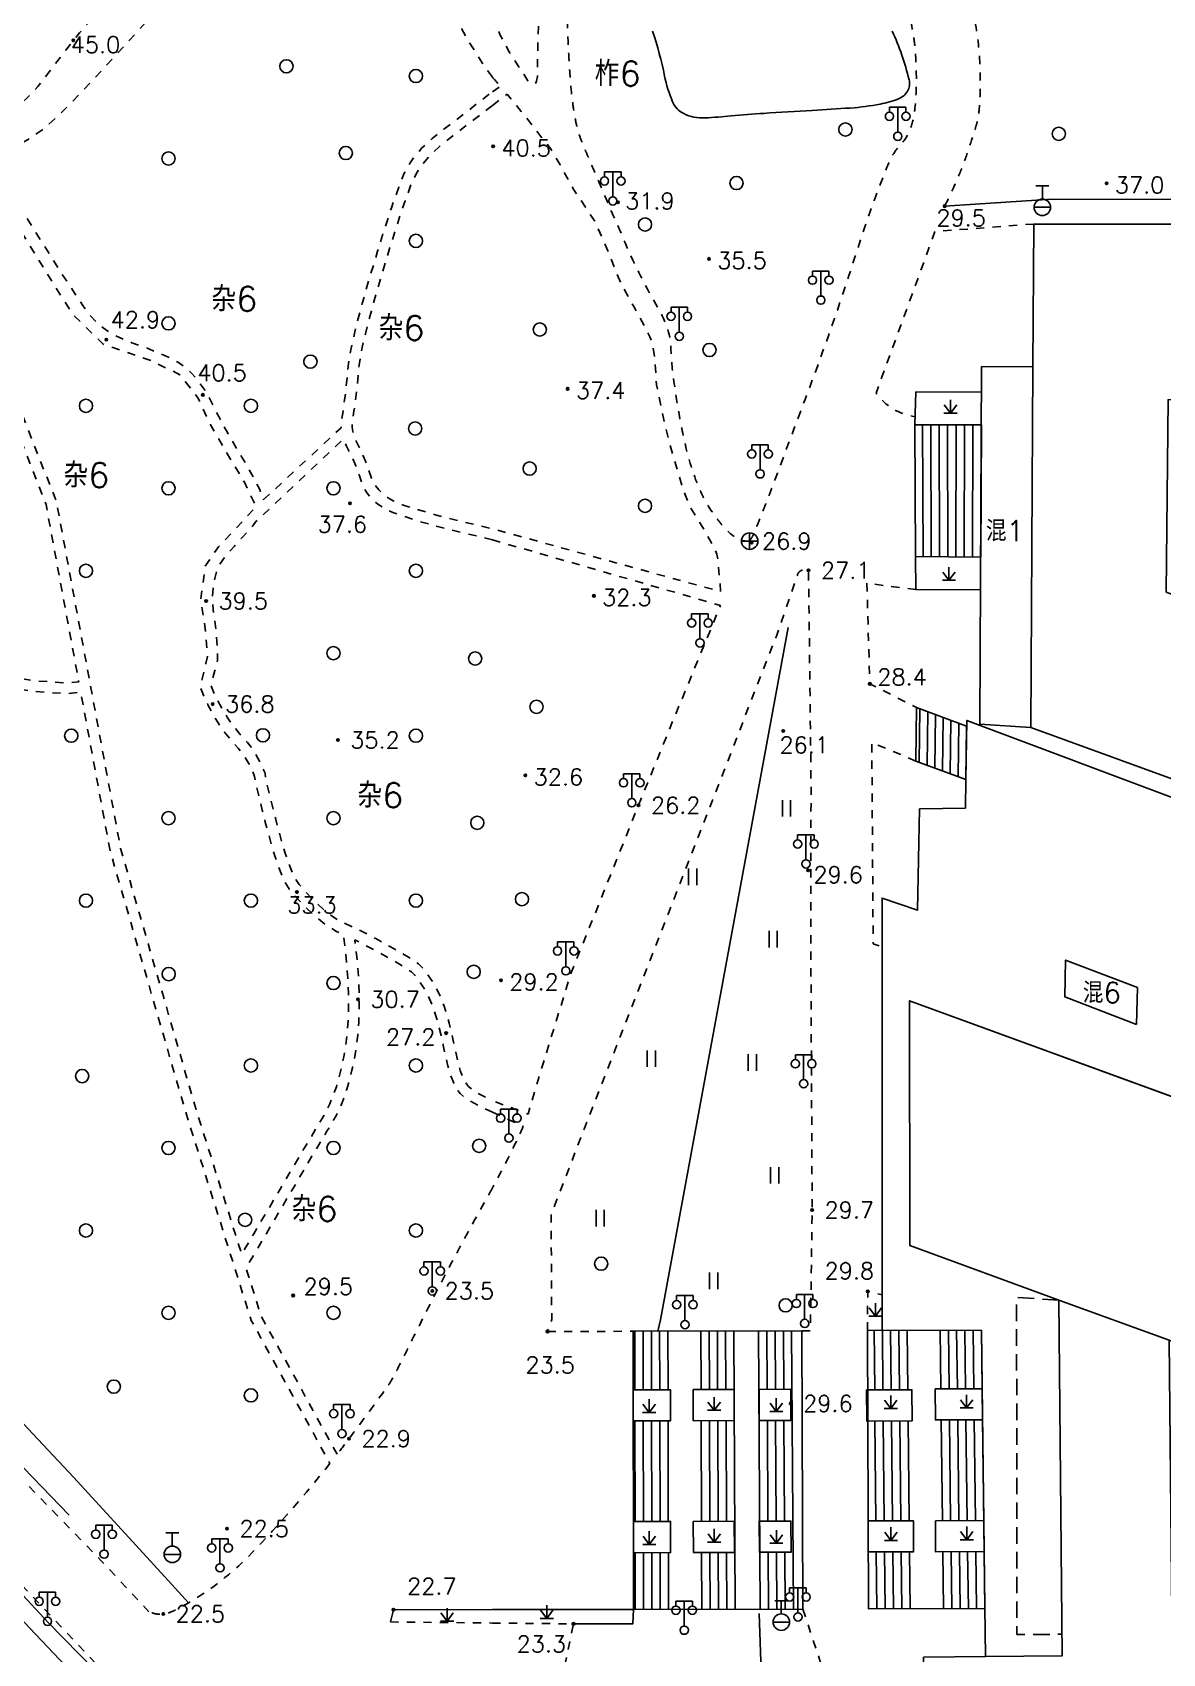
# Model space of a CAD drawing. Extents: x 115374 to 116875, y 149866 to 152432.
# Drawn here: x 115944.2 to 116081.2, y 151212.5 to 151409.1 of the extents above; entities that cross this region are included whole.
import ezdxf
from ezdxf.enums import TextEntityAlignment as Align

# ---------------------------------------------------------------- set-up
doc = ezdxf.new("R2010")
doc.units = 0
doc.header["$MEASUREMENT"] = 0
doc.header["$PDMODE"] = 32
doc.header["$PDSIZE"] = 0.3
doc.linetypes.add('X5', pattern=[3, 2, -1])
doc.linetypes.add('X6', pattern=[2, 1, -1])
doc.layers.get('0').update_dxf_attribs({"linetype": 'CONTINUOUS'})
for name, color, linetype in [('BOUND', 7, 'CONTINUOUS'), ('DLDW', 14, 'CONTINUOUS'), ('DLSS', 5, 'CONTINUOUS'), ('DMTZ', 5, 'CONTINUOUS'), ('GCD', 1, 'CONTINUOUS'), ('GXYZ', 2, 'CONTINUOUS'), ('JMD', 6, 'CONTINUOUS'), ('SXSS', 5, 'CONTINUOUS'), ('YZH', 2, 'CONTINUOUS'), ('ZBTZ', 5, 'CONTINUOUS')]:
    doc.layers.add(name, color=color, linetype=linetype)
doc.styles.add('HZ', font='rs.shx', dxfattribs={"bigfont": 'hztxt.shx'})
doc.linetypes.add('X35', pattern='A,2,[4,symbolt.shx,S=1,R=0,X=0,Y=0],2,[28,symbolt.shx,S=1,R=0,X=0,Y=0],1e-11', length=4)
doc.linetypes.add('X36', pattern='A,2,[4,symbolt.shx,S=1,R=180,X=0,Y=0],2,[28,symbolt.shx,S=1,R=180,X=0,Y=0],1e-11', length=4)
doc.linetypes.add('X4', pattern='A,0,-1e-09,[149,symbolx.shx,S=0.15,R=0,X=0,Y=0],-1.6', length=1.6)
doc.linetypes.add('X49', pattern='A,0,[5,symbolt.shx,S=1,R=0,X=0,Y=0],-10', length=10)

# ---------------------------------------------------------------- blocks, each defined once
blk = doc.blocks.new('GC122')
blk.add_circle((0, 0), 0.8)
blk = doc.blocks.new('GC133')
for p, q in [((-0.81, 2.59), (0.79, 2.59)), ((-0.01, 0.99), (-0.01, 2.59)), ((-1.01, -0.01), (0.99, -0.01))]:
    blk.add_line(p, q)
blk.add_circle((-0.01, -0.01), 1)
blk = doc.blocks.new('GC097')
for p, q in [((-1, 2.92), (-1, 3.52)), ((-1, 3.52), (1, 3.52)), ((0, 0.52), (0, 3.52)), ((1, 3.52), (1, 2.92))]:
    blk.add_line(p, q)
for centre in [(-1, 2.42), (1, 2.42), (0.01, 0)]:
    blk.add_circle(centre, 0.5)
blk = doc.blocks.new('GC124')
for p, q in [((0, -0.8), (-0.75, 0.2)), ((0, -0.8), (0, 0.8)), ((0, -0.8), (0.75, 0.2)), ((-0.8, -0.8), (0.75, -0.8)), ((0.8, -0.8), (0, -0.8))]:
    blk.add_line(p, q)
blk = doc.blocks.new('GC121')
for p, q in [((-0.5, -0.64), (-0.5, 1.36)), ((-0.5, -0.64), (-0.5, 0.86)), ((0.5, -0.64), (0.5, 1.36))]:
    blk.add_line(p, q)
blk = doc.blocks.new('GC044')
for p, q in [((-1, 0), (1, 0)), ((0, -1), (0, 1))]:
    blk.add_line(p, q)
blk.add_circle((0, 0), 1)

msp = doc.modelspace()

# ---------------------------------------------------------------- linework, layer by layer
at = {"layer": 'BOUND', "linetype": 'Continuous', "flags": 128}
for points, elevation in [([(116051.29, 151345.49), (116059.19, 151345.43), (116059.27, 151361.46), (116051.2, 151361.48)], 27.3), ([(116051.41, 151327.17), (116057.46, 151324.94), (116057.38, 151318.45), (116051.33, 151320.69)], 29.02), ([(116017.06, 151251.54), (116017.1, 151217.8), (116037.63, 151217.86), (116037.52, 151251.61)], 23.52), ([(116059.27, 151251.67), (116045.48, 151251.63), (116045.58, 151217.89), (116059.71, 151217.93)], 23.52)]:
    msp.add_lwpolyline(points, close=True, dxfattribs=dict(at, elevation=elevation))
at = {"layer": 'DLSS', "linetype": 'X6', "flags": 128}
for points in [[(116000, 151411), (116000.96, 151408.72), (116002.02, 151406.72), (116004.31, 151403.18), (116004.73, 151402.86), (116005.09, 151402.8), (116005.22, 151402.86), (116005.36, 151403.13), (116005.45, 151403.7), (116005.47, 151405.1), (116005.49, 151407.17), (116005.7, 151413.38), (116005.88, 151416.5), (116006.81, 151422.42), (116008.4, 151431.04), (116009.37, 151438.83), (116010.06, 151444.76), (116010.44, 151448.35), (116010.53, 151449.39), (116010.46, 151450.65), (116009.97, 151454.51), (116009.77, 151457.86), (116009.84, 151458.77), (116010.27, 151459.46), (116011.4, 151460.26), (116008.82, 151461.41), (116006.47, 151461.88), (116005.12, 151461.52), (116003.42, 151460.82), (116001.84, 151459.53), (116000, 151458.32)], [(115917.03, 151455.33), (115921.32, 151456.03), (115922.72, 151456.28), (115924.25, 151456.55), (115925.91, 151456.86), (115927.71, 151457.19), (115929.64, 151457.47), (115931.72, 151457.59), (115933.95, 151457.56), (115936.32, 151457.38), (115938.83, 151457.06), (115941.49, 151456.58), (115944.3, 151455.94), (115947.25, 151455.16), (115950.2, 151454.35), (115952.99, 151453.64), (115955.62, 151453.03), (115958.1, 151452.51), (115958.75, 151452.4), (115958.57, 151451.76), (115958.23, 151450.72), (115957.86, 151449.77), (115957.47, 151448.92), (115957.06, 151448.16), (115956.63, 151447.5), (115956.17, 151446.93), (115955.22, 151445.98), (115954.77, 151445.43), (115954.35, 151444.79), (115953.95, 151444.07), (115953.59, 151443.27), (115953.25, 151442.38), (115952.95, 151441.4), (115952.67, 151440.35), (115952.43, 151439.27), (115952.27, 151438.26), (115952.17, 151437.29), (115952.14, 151436.38), (115952.18, 151435.53), (115952.29, 151434.72), (115952.46, 151433.98), (115952.7, 151433.28), (115953.31, 151431.94), (115954.04, 151430.57), (115954.89, 151429.17), (115955.86, 151427.75), (115956.41, 151427), (115957.03, 151426.2), (115957.71, 151425.34), (115958.46, 151424.42), (115959.28, 151423.44), (115960.16, 151422.4), (115961.11, 151421.3), (115962.23, 151420.03), (115961.16, 151419.21), (115960.02, 151418.3), (115958.83, 151417.33), (115957.6, 151416.29), (115956.4, 151415.26), (115955.3, 151414.3), (115954.31, 151413.41), (115953.42, 151412.59), (115951.94, 151411.19), (115950.88, 151410.07), (115949.95, 151408.99), (115948.88, 151407.66), (115948.29, 151406.9), (115947.66, 151406.09), (115947, 151405.21), (115946.29, 151404.27), (115945.58, 151403.34), (115944.89, 151402.49), (115943.54, 151401.03), (115942.25, 151399.87), (115941.63, 151399.41), (115940.43, 151398.71), (115939.28, 151398.15), (115938.17, 151397.73), (115937.1, 151397.43), (115936.07, 151397.26), (115935.02, 151397.18), (115933.92, 151397.18), (115932.21, 151397.33), (115931.65, 151397.45), (115931.12, 151397.62), (115930.64, 151397.86), (115930.19, 151398.17), (115929.79, 151398.54), (115929.42, 151398.97), (115929.09, 151399.47), (115928.53, 151400.64), (115928.01, 151401.96), (115927.5, 151403.41), (115927.25, 151404.18), (115927.01, 151404.99), (115926.77, 151405.84), (115926.52, 151406.74), (115926.27, 151407.73), (115926, 151408.81), (115925.71, 151409.98), (115925.41, 151411.24), (115925.1, 151412.58), (115924.78, 151414.02), (115924.44, 151415.54), (115924.1, 151417.13), (115923.77, 151418.78), (115923.44, 151420.49), (115923.12, 151422.25), (115922.81, 151424.06), (115922.5, 151425.93), (115922.2, 151427.86), (115921.9, 151429.84), (115921.61, 151431.8), (115921.33, 151433.69), (115921.06, 151435.48), (115920.8, 151437.2), (115920.55, 151438.83), (115920.31, 151440.38), (115920.07, 151441.84), (115919.85, 151443.22), (115919.56, 151444.78), (115919.13, 151446.79), (115918.56, 151449.24), (115917.85, 151452.14), (115917.03, 151455.33)], [(116000, 151403.62), (115999.03, 151405), (115998.36, 151406), (115997.13, 151407.97), (115996.01, 151409.91), (115995.49, 151410.83), (115994.07, 151413.16), (115993.65, 151413.79), (115992.86, 151414.83), (115991.83, 151415.94), (115990.25, 151417.18), (115989.08, 151417.72), (115986.71, 151418.59), (115981.72, 151420.25), (115976.99, 151421.69), (115975.7, 151421.95), (115974.88, 151421.94), (115973.33, 151421.65), (115972.09, 151421.29), (115970.08, 151420.49), (115968.7, 151419.78), (115967.31, 151418.93), (115965.93, 151417.97), (115964.78, 151417.15), (115963.29, 151416), (115962.39, 151415.09), (115961.77, 151414.43), (115956.03, 151408.13), (115951.77, 151403.49), (115948.54, 151400.11), (115946.97, 151398.56), (115945.58, 151397.37), (115944.12, 151396.32), (115943.36, 151395.85), (115941.79, 151395.02), (115939.05, 151393.86), (115941.66, 151389.59), (115947.76, 151379.85), (115950.36, 151375.93), (115951.23, 151374.74), (115952.25, 151373.65), (115953.25, 151372.9), (115954.37, 151372.25), (115956.3, 151371.43), (115958.27, 151370.72), (115960.52, 151369.77), (115961.95, 151369.02), (115962.78, 151368.43), (115963.53, 151367.75), (115964.2, 151367), (115965.29, 151365.45), (115966.09, 151363.96), (115966.82, 151362.46), (115967.91, 151360.47), (115968.96, 151358.67), (115970.17, 151356.63), (115971.03, 151355.1), (115971.79, 151353.63), (115972.23, 151352.36)], [(115972.23, 151352.36), (115981.67, 151361.12), (115981.71, 151362.1), (115981.89, 151363.14), (115982.16, 151364.98), (115982.56, 151368.91), (115982.73, 151370.01), (115983.32, 151372.75), (115984.22, 151376.2), (115984.79, 151378.19), (115986.08, 151382.52), (115986.69, 151384.48), (115987.76, 151387.79), (115988.64, 151390.29), (115989, 151391.23), (115989.32, 151391.97), (115990.02, 151393.24), (115990.44, 151393.85), (115991.46, 151395.04), (115992.69, 151396.19), (115994.13, 151397.32), (115994.93, 151397.93), (115996.68, 151399.28), (115998.63, 151400.79), (116000, 151401.85)], [(116000, 151401.85), (116000.96, 151402.52)], [(116000, 151400.21), (115998.44, 151399), (115996.62, 151397.6), (115995.02, 151396.37), (115993.64, 151395.28), (115992.47, 151394.2), (115991.51, 151393.07), (115990.75, 151391.92), (115990.16, 151390.63), (115989.81, 151389.73), (115989.41, 151388.62), (115988.97, 151387.31), (115988.47, 151385.79), (115987.92, 151384.07), (115987.33, 151382.14), (115986.68, 151380.01), (115986.05, 151377.87), (115985.49, 151375.9), (115985.01, 151374.11), (115984.6, 151372.49), (115984.27, 151371.05), (115984.02, 151369.78), (115983.84, 151368.7), (115983.74, 151367.78), (115983.68, 151366.98), (115983.53, 151365.51), (115983.38, 151364.22), (115983.21, 151363.11), (115983.01, 151361.72), (115983.01, 151361.28), (115983.06, 151360.85), (115983.14, 151360.43), (115983.26, 151360.03), (115983.41, 151359.63), (115984.03, 151358.44), (115984.62, 151357.07), (115984.99, 151356.06), (115985.36, 151354.99), (115985.6, 151354.49), (115985.89, 151354.03), (115986.22, 151353.6), (115986.59, 151353.21), (115987.01, 151352.85), (115987.48, 151352.53), (115987.99, 151352.24), (115989.44, 151351.65), (115993.05, 151350.57), (115994.64, 151350.15), (115996.42, 151349.71), (115998.39, 151349.25), (116000, 151348.86)], [(116000, 151400.21), (116001.78, 151401.56), (116002.27, 151400.98), (116003.5, 151399.48), (116006.79, 151395.29), (116007.12, 151394.84), (116008.2, 151393.01), (116009.87, 151389.97), (116011.29, 151387.86), (116012.48, 151386.07), (116013.88, 151382.84), (116015.55, 151378.68), (116017.13, 151375.83), (116018.46, 151373.42), (116019.08, 151372.14), (116019.4, 151371.38), (116019.69, 151369.54), (116019.89, 151366.3), (116020.77, 151362.07), (116021.86, 151357.81), (116023.31, 151353.08), (116023.98, 151351.52), (116024.71, 151350.29), (116025.79, 151348.53), (116026.94, 151346.41), (116027.21, 151345.78), (116027.3, 151345.38), (116027.6, 151342.25), (116027.65, 151341.25), (116000, 151348.86)], [(115958.37, 151217.52), (115952.59, 151223.71), (115931.81, 151245.1), (115918.5, 151259.68), (115912.09, 151266.29), (115890.85, 151288.91), (115871.68, 151309.78), (115868.45, 151313.11), (115862.74, 151319.72), (115856.35, 151327.87), (115860.77, 151330.13), (115868.69, 151334.18), (115870.97, 151336.47), (115876.9, 151344.14), (115879.98, 151348.68), (115886.1, 151354.33), (115893.92, 151363.17), (115895.15, 151366.45), (115895.71, 151368.48), (115896.5, 151367.78), (115899.18, 151365.46), (115902.56, 151362.6), (115905.63, 151355.94), (115908.39, 151351.8), (115912, 151347.65), (115919.06, 151344.92), (115924.28, 151343.01), (115926.81, 151341.34), (115929.32, 151338.72), (115933.66, 151334.38), (115935.58, 151331.7), (115937.85, 151330.31), (115944.27, 151329.14), (115948.52, 151328.86), (115950.1, 151329.04), (115953.66, 151309.79), (115962.8, 151278.18), (115970.77, 151252.86), (115980.31, 151235.52)], [(116000, 151347.52), (115994.17, 151348.93), (115992.56, 151349.36), (115991.13, 151349.76), (115987.93, 151350.85), (115987.23, 151351.17), (115986.65, 151351.5), (115986.11, 151351.86), (115985.63, 151352.26), (115985.21, 151352.7), (115984.83, 151353.17), (115984.51, 151353.68), (115984.24, 151354.22), (115983.84, 151355.39), (115983.43, 151356.5), (115983.01, 151357.51), (115982.33, 151358.87), (115982.11, 151359.3), (115981.94, 151359.73), (115971.34, 151349.75), (115970.95, 151349.22), (115969.76, 151347.9), (115968.72, 151346.76), (115967.59, 151345.44), (115966.95, 151344.57), (115966.8, 151344.28), (115966.54, 151343.62), (115966.34, 151342.85), (115966.19, 151341.99), (115966.08, 151340.67), (115966.08, 151339.84), (115966.15, 151339.07), (115966.32, 151337.94), (115966.48, 151336.67), (115966.61, 151335.25), (115966.69, 151333.96), (115966.67, 151332.88), (115966.64, 151332.72), (115966.37, 151331.68), (115965.98, 151330.24), (115965.91, 151329.89), (115965.94, 151329.69), (115966.34, 151328.79), (115966.68, 151328.09), (115967.22, 151327.11), (115967.85, 151326.03), (115968.59, 151324.94), (115969.43, 151323.93), (115970.31, 151322.96), (115970.83, 151322.29), (115971.29, 151321.59), (115971.87, 151320.52), (115972.4, 151319.29), (115972.44, 151319.14), (115972.66, 151318.02), (115973.03, 151316.44), (115973.37, 151315.03), (115973.73, 151313.61), (115974.11, 151312.21), (115974.49, 151310.85), (115974.88, 151309.53), (115975.27, 151308.38), (115975.82, 151307.01), (115976.17, 151306.34), (115976.59, 151305.72), (115977.17, 151305.02), (115978.34, 151303.8), (115979.75, 151302.51), (115980.61, 151301.85), (115981.74, 151301.17), (115983.88, 151300.2), (115985.87, 151299.16), (115988.16, 151297.89), (115989.83, 151296.92), (115991.06, 151296.1), (115991.53, 151295.63), (115992.03, 151295.03), (115992.81, 151293.84), (115993.55, 151292.45), (115994.15, 151290.98), (115994.48, 151289.96), (115994.77, 151288.89), (115995.04, 151287.77), (115995.3, 151286.59), (115995.55, 151285.37), (115995.81, 151284.19), (115996.11, 151283.17), (115996.46, 151282.29), (115996.84, 151281.56), (115997.1, 151281.22), (115997.51, 151280.87), (115998.05, 151280.51), (116000, 151279.52)], [(116000, 151347.52), (116027.65, 151339.56), (116021.31, 151324.18), (116017.71, 151315.33), (116010.52, 151297.43), (116009.51, 151294.92), (116005.78, 151282.81), (116004.32, 151277.87), (116000, 151279.52)], [(115981.18, 151236.63), (115971.97, 151253.37), (115970.14, 151259.2), (115972.19, 151262.7), (115973.97, 151265.72), (115975.55, 151268.4), (115976.94, 151270.75), (115978.13, 151272.76), (115979.13, 151274.44), (115979.94, 151275.79), (115980.55, 151276.8), (115981.05, 151277.68), (115981.51, 151278.64), (115981.94, 151279.67), (115982.32, 151280.78), (115982.67, 151281.96), (115982.98, 151283.22), (115983.26, 151284.55), (115983.5, 151285.96), (115983.68, 151287.46), (115983.8, 151289.04), (115983.86, 151290.72), (115983.85, 151292.49), (115983.77, 151294.36), (115983.62, 151296.31), (115983.41, 151298.36), (115983.33, 151299.02), (115985.27, 151298.01), (115987.49, 151296.78), (115989.09, 151295.85), (115990.19, 151295.12), (115990.6, 151294.72), (115991.03, 151294.19), (115991.72, 151293.13), (115992.18, 151292.3), (115992.77, 151290.98), (115993.24, 151289.55), (115993.52, 151288.52), (115993.79, 151287.42), (115994.05, 151286.24), (115994.3, 151284.98), (115994.58, 151283.75), (115994.92, 151282.64), (115995.33, 151281.65), (115995.79, 151280.78), (115996.1, 151280.38), (115996.57, 151279.96), (115997.17, 151279.53), (115998.81, 151278.64), (116000, 151278.11)], [(115957.69, 151010.54), (115960.45, 151015.49), (115965.03, 151023.12), (115968.66, 151029.43), (115971.85, 151034.93), (115976.51, 151043.5), (115979.28, 151049.11), (115981.3, 151054.05), (115982.37, 151057.59), (115983.49, 151062.32), (115984.29, 151070.15), (115985.41, 151079.89), (115985.92, 151091.99), (115986.73, 151101.93), (115985.81, 151112.37), (115984.6, 151121.71), (115984.1, 151125.34), (115982.73, 151136.79), (115981.67, 151144.26), (115980.86, 151148.85), (115980, 151153.9), (115975.96, 151171.31), (115972.92, 151182.91), (115970.45, 151190.02), (115967.87, 151194.06), (115964.59, 151197.95), (115952.44, 151210.72), (115945.32, 151218.24), (115939.97, 151223.99), (115921.56, 151243.47), (115915.75, 151249.52), (115896.47, 151270.22), (115889.76, 151277.39), (115887.03, 151280.16), (115874.78, 151293.48)], [(116000, 151278.11), (116003.74, 151276.41)]]:
    msp.add_lwpolyline(points, dxfattribs=at)
msp.add_lwpolyline([(116031.18, 151347.36), (116031.18, 151347.36, -0.047115), (116030.32, 151347.42, -0.090701), (116029.9, 151347.57, -0.030857), (116028.97, 151348.19, -0.037617), (116028.29, 151348.8, -0.0185), (116027.9, 151349.23, -0.009944), (116027.23, 151350.07, -0.061524), (116025.15, 151353.59, -0.046421), (116023.46, 151358.73, -0.013877), (116022.53, 151363.33, -0.012966), (116021.81, 151368.3, -0.024312), (116021.63, 151370.98, 0.052985), (116021.47, 151372.2, 0.075055), (116020.1, 151375.61, -0.031215), (116016.13, 151383.45, -0.000247), (116012.2, 151392.56, -0.001676), (116011.63, 151393.91, -0.000899), (116011.23, 151394.85, -0.001062), (116010.9, 151395.65, -0.029629), (116010.39, 151397.11, -0.024294), (116009.97, 151398.96, -0.014996), (116009.67, 151401.02, -0.01117), (116009.41, 151403.79, -0.002223), (116009.35, 151404.69, -0.001155), (116009.25, 151406.41, -0.013332), (116009.08, 151411.73, -0.013776), (116009.2, 151416.88, -0.024981), (116009.65, 151421.33, -0.020829), (116010.67, 151426.6, -0.007156), (116011.41, 151429.51, -0.010964), (116011.96, 151431.39, -0.015401), (116012.7, 151433.5, -0.008248), (116014.27, 151437.38, -0.022145), (116015.44, 151439.83, -0.069826), (116015.95, 151440.54, -0.062984), (116016.5, 151440.97, -0.030523), (116017.77, 151441.65, -0.015764), (116020.39, 151442.75, -0.016183), (116023, 151443.66, -0.008756), (116024.8, 151444.18, -0.007737), (116026.84, 151444.71, -0.027482), (116028.12, 151444.94, -0.025994), (116029.49, 151445.04, -0.11337), (116031.13, 151444.7, -0.137056), (116032.19, 151443.8, -0.004789), (116033.36, 151442.04, 0.003036), (116035.19, 151439.27, 0.002071), (116039.93, 151432.22, -0.007306), (116041.26, 151430.21, -0.019872), (116042.14, 151428.7, -0.003196), (116047.16, 151419.09, -0.001747), (116048.14, 151417.18, -0.002049), (116048.96, 151415.54, -0.042271), (116050.15, 151412.53, -0.033192), (116051.06, 151408.52, -0.022422), (116051.26, 151406.82, -0.012542), (116051.39, 151403.76, -0.033438), (116051.19, 151399.64, -0.058515), (116050.65, 151397.35, -0.102877), (116049.43, 151395.38, 0.092978), (116048.05, 151393.23, 0.020013), (116044.24, 151382.72, -0.01267), (116038.46, 151366.04, -0.000223), (116033.99, 151354.13, -0.001531), (116033.33, 151352.4, -0.003472), (116032.5, 151350.27, -0.003437), (116031.63, 151348.13, -0.033636), (116031.57, 151348.01, -0.006039), (116031.18, 151347.36)], format="xyb", close=True, dxfattribs=at)
for points in [[(116054.82, 151387.99, 0.01479), (116056.48, 151391.56, 0.020179), (116057.51, 151394.26, 0.00261), (116058.43, 151397.06, 0.010458), (116058.64, 151397.77, 0.050005), (116059.03, 151400.03, 0.025743), (116059.12, 151404.48, 0.034063), (116058.57, 151410, 0.054754), (116057.62, 151413.33, 0.005203), (116056.8, 151415.3, 0.002525), (116055.03, 151419.34, 0.013988), (116054.01, 151421.48, -0.023241), (116053.41, 151422.78, -0.244064), (116053.45, 151423.2, -0.073647), (116054.32, 151424.18)], [(116000, 151403.62, -0.00197), (116000.96, 151402.52, -0.008447)]]:
    msp.add_lwpolyline(points, format="xyb", dxfattribs=at)
for points in [[(115925.49, 151396.56), (115892.38, 151392.15), (115887.08, 151390.82), (115887.55, 151389.58), (115887.87, 151388.71), (115888.19, 151387.79), (115888.5, 151386.85), (115888.77, 151385.9), (115889.02, 151384.96), (115889.24, 151384.02), (115889.42, 151383.08), (115889.58, 151382.13), (115889.7, 151381.19), (115889.8, 151380.24), (115889.9, 151379.33), (115890.04, 151378.48), (115890.21, 151377.69), (115890.43, 151376.96), (115890.69, 151376.29), (115890.98, 151375.68), (115891.32, 151375.14), (115892.08, 151374.21), (115893.18, 151372.94), (115894.2, 151371.78), (115894.94, 151370.98), (115896.38, 151369.63), (115897.4, 151368.72), (115898.62, 151367.65), (115900.05, 151366.43), (115901.68, 151365.04), (115903.62, 151363.41), (115906.77, 151356.58), (115909.42, 151352.59), (115912.77, 151348.75), (115919.51, 151346.14), (115924.87, 151344.18), (115927.65, 151342.34), (115930.25, 151339.63), (115934.66, 151335.22), (115936.48, 151332.67), (115938.33, 151331.54), (115944.43, 151330.43), (115948.49, 151330.16), (115949.86, 151330.32), (115945.89, 151351.8), (115937.97, 151372.05), (115930.47, 151385.87), (115928.32, 151393.26), (115928.18, 151393.3), (115927.63, 151393.52), (115927.15, 151393.81), (115926.76, 151394.15)], [(115929.75, 151393), (115930.31, 151392.97), (115933.59, 151393.08), (115936.62, 151393.24), (115937.57, 151393.45), (115949.06, 151374.93), (115952.83, 151371.25), (115958.58, 151369.28), (115962.12, 151367.55), (115964.31, 151364.74), (115965.6, 151361.91), (115967.47, 151358.61), (115969.98, 151354.43), (115971.36, 151351.51), (115966.8, 151346.66), (115965.18, 151344.3), (115964.64, 151340.13), (115965.16, 151337.08), (115965.46, 151333.36), (115965.25, 151332.51), (115964.7, 151330.07), (115964.67, 151329.48), (115964.97, 151328.69), (115965.52, 151327.5), (115966.09, 151326.46), (115966.76, 151325.32), (115967.53, 151324.18), (115968.38, 151323.15), (115969.24, 151322.2), (115969.74, 151321.57), (115970.16, 151320.94), (115970.52, 151320.31), (115971.13, 151318.96), (115971.16, 151318.84), (115971.37, 151317.78), (115971.75, 151316.18), (115972.1, 151314.74), (115972.47, 151313.28), (115972.86, 151311.85), (115973.26, 151310.44), (115973.66, 151309.07), (115974.07, 151307.87), (115974.47, 151306.85), (115974.86, 151306.02), (115975.27, 151305.33), (115975.82, 151304.59), (115976.97, 151303.33), (115978.47, 151301.9), (115979.89, 151300.75), (115981.1, 151300.02), (115981.93, 151299.68), (115982.12, 151298.23), (115982.33, 151296.23), (115982.47, 151294.32), (115982.55, 151292.51), (115982.56, 151290.79), (115982.51, 151289.17), (115982.4, 151287.63), (115982.22, 151286.19), (115981.99, 151284.84), (115981.72, 151283.55), (115981.42, 151282.34), (115981.09, 151281.2), (115980.71, 151280.13), (115980.3, 151279.14), (115979.86, 151278.21), (115979.37, 151277.36), (115978.78, 151276.37), (115977.98, 151275.05), (115976.99, 151273.39), (115975.81, 151271.39), (115974.42, 151269.05), (115972.85, 151266.37), (115971.07, 151263.36), (115969.61, 151260.87), (115964.04, 151278.56), (115954.93, 151310.09), (115947.15, 151352.16), (115939.15, 151372.6), (115931.68, 151386.37)]]:
    msp.add_lwpolyline(points, close=True, dxfattribs=at)
for points, elevation in [([(116065.61, 151385.82), (116053.65, 151384.91), (116046.5, 151365.32, 0.20476), (116051.23, 151362.45)], 30.54), ([(116037.52, 151251.61), (116038.55, 151251.61), (116038.76, 151266.25), (116038.61, 151295.99), (116038.62, 151318.31), (116038.32, 151343.82, 0.528604), (116036.93, 151343.05), (116034.42, 151335.84), (116007.12, 151265.75), (116007.19, 151252.95), (116006.68, 151251.51)], 29.72), ([(116003.74, 151276.41, -0.013418), (116002.91, 151274.57, -0.011906), (116000, 151268.92, 0.008339)], 26.62), ([(116000, 151268.92, -0.002467), (115999.36, 151267.77, 0.008339), (115993.11, 151256.12, 0.004534), (115989.64, 151249.23, -0.008817), (115987.82, 151245.71, -0.033403), (115987.28, 151244.83, -0.00438), (115982.62, 151238.51, -0.003945), (115981.18, 151236.63, -0.062286)], 26.62), ([(115980.31, 151235.52, -0.024011), (115970.85, 151224.67, -0.062286), (115963.96, 151219.09, -0.028694), (115961.08, 151217.52, -0.092726), (115960.1, 151217.27, -0.012063), (115959.34, 151217.25, -0.039991), (115959.15, 151217.28, -0.027179), (115958.76, 151217.39, -0.012958), (115958.41, 151217.56, -0.077691), (115957.99, 151217.92, -0.055349)], 26.62)]:
    msp.add_lwpolyline(points, format="xyb", dxfattribs=dict(at, elevation=elevation))
for points, elevation in [([(116051.33, 151341.48), (116045.39, 151342.26), (116045.75, 151330.06), (116051.41, 151327.17)], 27.22), ([(116051.33, 151320.69), (116045.99, 151322.95), (116046.15, 151298.51), (116047.23, 151298.18)], 30.74), ([(116045.48, 151251.63), (116045.49, 151256.37), (116047.23, 151255.98)], 23.52), ([(116006.68, 151251.51), (116017.06, 151251.54)], 23.43), ([(116037.63, 151217.86), (116043.09, 151201.3), (116045.47, 151199.57), (116046.58, 151196.59), (116052.11, 151190.92)], 23.51), ([(115987.63, 151216.29), (116000, 151216.16)], 22.66), ([(116000, 151216.16), (116009.83, 151216.06), (116003.95, 151187.48), (116000, 151187.59)], 22.66)]:
    msp.add_lwpolyline(points, dxfattribs=dict(at, elevation=elevation))
at = {"layer": 'DMTZ', "linetype": 'X36', "flags": 128}
msp.add_lwpolyline([(115982.43, 151079.03), (115982.56, 151080.11), (115983.07, 151092.16), (115983.86, 151101.92), (115982.97, 151112.06), (115981.77, 151121.32), (115981.26, 151124.97), (115979.9, 151136.42), (115978.85, 151143.81), (115978.05, 151148.36), (115977.2, 151153.33), (115973.18, 151170.62), (115970.19, 151182.08), (115967.86, 151188.77), (115965.56, 151192.36), (115962.46, 151196.04), (115950.37, 151208.75), (115943.24, 151216.28), (115937.89, 151222.04), (115919.49, 151241.5), (115913.67, 151247.56), (115894.39, 151268.27), (115887.69, 151275.41), (115884.96, 151278.19), (115872.68, 151291.55), (115860.99, 151303.11), (115853.04, 151312.4), (115847.48, 151319.24), (115842.53, 151326.08), (115834.67, 151337.77), (115827.77, 151349.59), (115824.21, 151357.38), (115811.92, 151388.76)], dxfattribs=at)
at = {"layer": 'DMTZ', "linetype": 'X35', "flags": 128}
for points, elevation in [([(116114.32, 151357.21), (116113.94, 151386.3), (116113.31, 151387.56), (116111.75, 151388.79), (116067.8, 151388.82)], 41.49), ([(116020.05, 151251.55), (116020.37, 151252.94), (116035.86, 151336.9)], 23.52)]:
    msp.add_lwpolyline(points, dxfattribs=dict(at, elevation=elevation))
at = {"layer": 'GCD', "linetype": 'Continuous'}
for p in [(115949.2, 151408.1, 45.01), (116000.09, 151395.23, 40.5), (116074.45, 151390.75, 37), (116015.22, 151388.44, 31.89), (116054.82, 151387.99, 29.48), (116026.26, 151381.59, 35.5), (115953.2, 151371.8, 42.88), (115964.9, 151365.1, 40.47), (116009.12, 151365.83, 37.4), (115982.74, 151351.94, 37.6), (116031.42, 151347.17, 26.92), (116038.32, 151343.82, 27.12), (116012.3, 151340.73, 32.3), (115965.3, 151340.1, 39.48), (116045.75, 151330.06, 28.44), (115966.1, 151327.6, 36.77), (115981.27, 151323.24, 35.2), (116035.25, 151324.33, 26.1), (116004, 151318.95, 32.6), (116017.71, 151315.33, 26.21), (116038.28, 151307.44, 29.64), (115976.3, 151304.8, 33.32), (116001.04, 151294.1, 29.2), (115983.7, 151291.8, 30.73), (115994.4, 151287.7, 27.19), (116038.76, 151266.25, 29.68), (115992.71, 151256.44, 23.46), (116045.49, 151256.37, 29.81), (115975.85, 151255.88, 29.52), (116006.68, 151251.51, 23.43), (116036.17, 151242.78, 29.55), (115982.62, 151238.51, 22.86), (115967.84, 151227.61, 22.48), (115960.1, 151217.27, 22.53), (115988.01, 151217.78, 22.7), (116009.83, 151216.06, 23.27)]:
    msp.add_point(p, dxfattribs=at)
at = {"layer": 'JMD', "linetype": 'Continuous', "flags": 128}
for points in [[(116115.3, 151303.81), (116115.42, 151328.39), (116081.68, 151341.19), (116081.9, 151364.53), (116110.62, 151363.92), (116110.8, 151385.79), (116065.61, 151385.82), (116065.52, 151368.51), (116065.28, 151324.78), (116086.8, 151316.92), (116086.77, 151314.22)], [(116065.28, 151324.78), (116059.1, 151325.18), (116059.3, 151368.54), (116065.52, 151368.51)], [(116059.71, 151218.14), (116059.76, 151212.1), (116069.07, 151212.19), (116068.67, 151255.33), (116050.6, 151261.93), (116050.56, 151291.63), (116097.74, 151274.41), (116097.57, 151279.81), (116092.34, 151281.67), (116092.21, 151307.74), (116082.61, 151311.28), (116084.21, 151315.57), (116057.49, 151325.63), (116057.38, 151318.45), (116057.33, 151314.98), (116051.78, 151314.89), (116051.52, 151302.6), (116047.23, 151304.08), (116047.23, 151255.98), (116047.25, 151251.63), (116059.27, 151251.67), (116059.71, 151218.14)], [(116078.09, 151288.76), (116078.18, 151293.22), (116069.48, 151296.56), (116069.38, 151292.1)], [(116091.53, 151246.99), (116091.6, 151201.93), (116111.44, 151201.84), (116111.5, 151201.84), (116121.89, 151201.77), (116122.16, 151262.33), (116105.17, 151268.96), (116105.86, 151271.4), (116050.56, 151291.63), (116050.6, 151261.93), (116068.67, 151255.33), (116082.05, 151250.45), (116082.62, 151250.24)], [(116052.26, 151212.03), (116052.17, 151184.21), (116082.68, 151184.26), (116082.05, 151250.45), (116068.67, 151255.33), (116069.07, 151212.19), (116059.76, 151212.1), (116052.26, 151212.03)]]:
    msp.add_lwpolyline(points, close=True, dxfattribs=at)
at = {"layer": 'SXSS', "linetype": 'Continuous', "flags": 128}
msp.add_lwpolyline([(116019.42, 151409.21, -0.029499), (116020.87, 151403.77, 0.050552), (116021.85, 151400.63, 0.177881), (116023.19, 151399.21, 0.131603), (116025.75, 151398.69, 0.008013), (116028.95, 151398.93, -0.006518), (116032.89, 151399.24, -0.002385), (116038.77, 151399.6, 0.003041), (116043.38, 151399.89, 0.029871), (116047, 151400.36, 0.047097), (116049.23, 151401, 0.08117), (116049.86, 151401.38, 0.084707), (116050.31, 151401.92, 0.197264), (116050.51, 151403.32, 0.043302), (116048.47, 151409.22, 0.005957)], format="xyb", dxfattribs=at)
at = {"layer": 'YZH', "linetype": 'Continuous'}
for p, q in [((116052.2, 151345.48), (116052.12, 151361.48)), ((116053.19, 151345.47), (116053.14, 151361.48)), ((116054.19, 151345.47), (116054.16, 151361.47)), ((116055.19, 151345.46), (116055.18, 151361.47)), ((116056.19, 151345.45), (116056.2, 151361.47)), ((116057.19, 151345.45), (116057.23, 151361.47)), ((116058.19, 151345.44), (116058.25, 151361.46)), ((116051.83, 151327.02, 30.78), (116051.75, 151320.53, 30.74)), ((116052.77, 151326.67, 30.78), (116052.69, 151320.19, 30.74)), ((116053.71, 151326.33, 30.78), (116053.62, 151319.84, 30.74)), ((116054.64, 151325.98, 30.78), (116054.56, 151319.49, 30.74)), ((116055.58, 151325.63, 30.78), (116055.5, 151319.15, 30.74)), ((116056.52, 151325.29, 30.78), (116056.44, 151318.8, 30.74)), ((116017.28, 151244.45, 25.82), (116017.27, 151251.54, 23.57)), ((116018.28, 151244.45, 25.82), (116018.27, 151251.55, 23.57)), ((116019.28, 151244.46, 25.82), (116019.27, 151251.55, 23.57)), ((116020.28, 151244.46, 25.82), (116020.27, 151251.55, 23.57)), ((116021.29, 151244.46, 25.82), (116021.27, 151251.56, 23.57)), ((116025.29, 151244.47, 25.82), (116025.27, 151251.57, 23.57)), ((116026.3, 151244.48, 25.82), (116026.27, 151251.57, 23.57)), ((116027.3, 151244.48, 25.82), (116027.27, 151251.57, 23.57)), ((116028.3, 151244.48, 25.82), (116028.27, 151251.58, 23.57)), ((116029.42, 151217.84, 34.27), (116029.27, 151251.58, 23.57)), ((116032.45, 151217.85, 34.27), (116032.27, 151251.59, 23.57)), ((116033.31, 151244.5, 25.82), (116033.27, 151251.59, 23.57)), ((116034.31, 151244.5, 25.82), (116034.27, 151251.6, 23.57)), ((116035.31, 151244.5, 25.82), (116035.27, 151251.6, 23.57)), ((116036.49, 151217.86, 34.27), (116036.27, 151251.6, 23.57)), ((116046.34, 151244.43, 25.85), (116046.27, 151251.63, 23.57)), ((116047.34, 151244.43, 25.85), (116047.27, 151251.63, 23.57)), ((116048.34, 151244.43, 25.85), (116048.27, 151251.64, 23.57)), ((116049.34, 151244.44, 25.85), (116049.27, 151251.64, 23.57)), ((116050.34, 151244.44, 25.85), (116050.27, 151251.64, 23.57)), ((116054.35, 151244.56, 25.82), (116054.27, 151251.66, 23.57)), ((116055.35, 151244.56, 25.82), (116055.27, 151251.66, 23.57)), ((116056.36, 151244.57, 25.82), (116056.27, 151251.66, 23.57)), ((116057.36, 151244.57, 25.82), (116057.27, 151251.66, 23.57)), ((116058.36, 151244.57, 25.82), (116058.27, 151251.67, 23.57)), ((116017.3, 151228.46, 30.89), (116017.28, 151240.68, 27.01)), ((116018.3, 151228.47, 30.89), (116018.28, 151240.68, 27.01)), ((116019.31, 151228.47, 30.89), (116019.29, 151240.69, 27.01)), ((116020.32, 151228.47, 30.89), (116020.29, 151240.69, 27.01)), ((116021.32, 151228.47, 30.89), (116021.29, 151240.69, 27.01)), ((116025.35, 151228.49, 30.89), (116025.31, 151240.71, 27.01)), ((116026.35, 151228.49, 30.89), (116026.31, 151240.71, 27.01)), ((116027.36, 151228.49, 30.89), (116027.31, 151240.71, 27.01)), ((116028.37, 151228.5, 30.89), (116028.32, 151240.71, 27.01)), ((116033.4, 151228.51, 30.89), (116033.33, 151240.73, 27.01)), ((116034.41, 151228.51, 30.89), (116034.33, 151240.73, 27.01)), ((116035.41, 151228.52, 30.89), (116035.34, 151240.74, 27.01)), ((116046.48, 151228.55, 30.89), (116046.37, 151240.66, 27.05)), ((116047.49, 151228.55, 30.89), (116047.37, 151240.66, 27.05)), ((116048.5, 151228.56, 30.89), (116048.38, 151240.66, 27.05)), ((116049.5, 151228.56, 30.89), (116049.38, 151240.67, 27.05)), ((116050.51, 151228.56, 30.89), (116050.38, 151240.67, 27.05)), ((116054.54, 151228.57, 30.89), (116054.39, 151240.79, 27.01)), ((116055.54, 151228.58, 30.89), (116055.4, 151240.8, 27.01)), ((116056.55, 151228.58, 30.89), (116056.4, 151240.8, 27.01)), ((116057.56, 151228.58, 30.89), (116057.4, 151240.8, 27.01)), ((116058.56, 151228.59, 30.89), (116058.41, 151240.81, 27.01)), ((116054.66, 151217.91, 34.27), (116054.58, 151224.81, 32.09)), ((116055.67, 151217.92, 34.27), (116055.59, 151224.81, 32.09)), ((116056.68, 151217.92, 34.27), (116056.6, 151224.81, 32.09)), ((116057.69, 151217.92, 34.27), (116057.6, 151224.82, 32.09)), ((116058.7, 151217.93, 34.27), (116058.61, 151224.82, 32.09)), ((116017.31, 151217.8, 34.27), (116017.3, 151224.69, 32.09)), ((116018.32, 151217.8, 34.27), (116018.31, 151224.7, 32.09)), ((116019.33, 151217.81, 34.27), (116019.32, 151224.7, 32.09)), ((116020.34, 151217.81, 34.27), (116020.32, 151224.7, 32.09)), ((116021.35, 151217.81, 34.27), (116021.33, 151224.71, 32.09)), ((116025.38, 151217.82, 34.27), (116025.36, 151224.72, 32.09)), ((116026.39, 151217.83, 34.27), (116026.37, 151224.72, 32.09)), ((116027.4, 151217.83, 34.27), (116027.38, 151224.72, 32.09)), ((116028.41, 151217.83, 34.27), (116028.38, 151224.73, 32.09)), ((116033.46, 151217.85, 34.27), (116033.42, 151224.74, 32.09)), ((116034.47, 151217.85, 34.27), (116034.43, 151224.75, 32.09)), ((116035.48, 151217.86, 34.27), (116035.44, 151224.75, 32.09)), ((116046.58, 151217.89, 34.27), (116046.52, 151224.78, 32.09)), ((116047.59, 151217.89, 34.27), (116047.53, 151224.78, 32.09)), ((116048.6, 151217.9, 34.27), (116048.53, 151224.79, 32.09)), ((116049.61, 151217.9, 34.27), (116049.54, 151224.79, 32.09)), ((116050.62, 151217.9, 34.27), (116050.55, 151224.79, 32.09))]:
    msp.add_line(p, q, dxfattribs=at)
at = {"layer": 'YZH', "linetype": 'Continuous', "flags": 128}
for points, elevation in [([(116051.29, 151345.49), (116059.19, 151345.43), (116059.27, 151361.46), (116051.2, 151361.48)], 27.3), ([(116051.41, 151327.17), (116057.46, 151324.94), (116057.38, 151318.45), (116051.33, 151320.69)], 29.02), ([(116037.52, 151251.61), (116017.06, 151251.54)], 23.52), ([(116059.36, 151244.58), (116059.27, 151251.67), (116045.48, 151251.63)], 23.52), ([(116059.57, 151228.59), (116059.41, 151240.81)], 23.52), ([(116045.58, 151217.89), (116059.71, 151217.93), (116059.62, 151224.82)], 23.52), ([(116017.1, 151217.8), (116037.63, 151217.86)], 23.52)]:
    msp.add_lwpolyline(points, dxfattribs=dict(at, elevation=elevation))
at = {"layer": 'YZH', "linetype": 'X5', "elevation": 29.79, "flags": 128}
msp.add_lwpolyline([(116068.67, 151255.33), (116063.54, 151255.64), (116063.58, 151214.75), (116069.05, 151214.8)], dxfattribs=at)
at = {"layer": 'ZBTZ', "linetype": 'X49', "flags": 128}
for points in [[(115807.02, 151500.05), (115806.7, 151476.27), (115806.69, 151466.98), (115806.81, 151460.76), (115806.93, 151456.29), (115807.29, 151449.13), (115807.83, 151441.22), (115808.5, 151433.11), (115809.16, 151425.49), (115810.25, 151415.83), (115811.58, 151404.07), (115812.67, 151397.25), (115814.3, 151390), (115816.12, 151384.41), (115817.99, 151379.15), (115821.8, 151370.07), (115826.15, 151359.26), (115829, 151352.53), (115832.69, 151346.19), (115836.79, 151339.37), (115840.32, 151333.71), (115845.09, 151326.95), (115849.69, 151320.79), (115855.01, 151314), (115860.09, 151308.03), (115864.62, 151303.08), (115871.59, 151295.85), (115879.15, 151287.94), (115884.28, 151282.45), (115892.88, 151273.1), (115902.97, 151262.42), (115910.22, 151254.51), (115915.21, 151249.33), (115924.99, 151239.01), (115946.16, 151216.21), (115953.68, 151208.56), (115960.93, 151200.77), (115965.22, 151196.31), (115968.67, 151191.86), (115970.48, 151188.48), (115972.66, 151182.26), (115974.13, 151176.14), (115975.55, 151170.34), (115978.29, 151158.85), (115980.4, 151149.07), (115982.22, 151137.37), (115983.79, 151124.33), (115985.3, 151112.56), (115985.84, 151107.43), (115986.27, 151102.54), (115985.97, 151097.77), (115985.24, 151089.88), (115985.06, 151082.57), (115984.33, 151075.45), (115983.79, 151070.01), (115983.3, 151065.07), (115982.58, 151060.73), (115980.76, 151054.27), (115978.1, 151047.51), (115973.07, 151038.16), (115966.06, 151025.97), (115959.89, 151015.54), (115957.17, 151010.83), (115955.42, 151009.75)], [(115948.68, 151229.24), (115928.77, 151249.85), (115898.09, 151282.73), (115875.32, 151307.45), (115869.72, 151312.93), (115862.83, 151320.72), (115857.17, 151327.87)]]:
    msp.add_lwpolyline(points, dxfattribs=at)
at = {"layer": 'ZBTZ', "linetype": 'X4', "flags": 128}
for points, elevation in [([(116054.82, 151387.99), (116067.8, 151388.82)], 29.48), ([(116068.11, 151171.93), (116056.76, 151172.02), (116047.85, 151178.02), (116032.93, 151199.88), (116032.35, 151217.3)], 8.31)]:
    msp.add_lwpolyline(points, dxfattribs=dict(at, elevation=elevation))
at = {"layer": 'ZBTZ', "linetype": 'Continuous', "flags": 128}
for points in [[(116051.32, 151365.48), (116051.2, 151361.48), (116059.27, 151361.46)], [(116059.29, 151365.44), (116051.32, 151365.48)], [(116051.29, 151345.49), (116051.33, 151341.48), (116059.18, 151341.44)], [(116059.19, 151345.43), (116051.29, 151345.49)]]:
    msp.add_lwpolyline(points, dxfattribs=at)
for points, elevation in [([(115859.86, 151329.66), (115861.28, 151327.94), (115866.06, 151322.78), (115869.35, 151319.33), (115873.81, 151314.47), (115878.28, 151309.6), (115882.51, 151304.89), (115887.13, 151300.07), (115891.95, 151294.77), (115897.12, 151289.27), (115902.29, 151283.79), (115908.44, 151277.36), (115914.58, 151270.84), (115922.48, 151262.48), (115929.8, 151254.65), (115936.55, 151247.49), (115943.69, 151239.75), (115949.27, 151233.82), (115956.79, 151225.6), (115961.13, 151220.84), (115963.15, 151218.6)], 30.28), ([(115987.63, 151216.29), (115988.01, 151217.78), (116000, 151217.79)], 22.66), ([(116000, 151217.79), (116017.1, 151217.8), (116017.01, 151216.06), (116009.83, 151216.06)], 22.66)]:
    msp.add_lwpolyline(points, dxfattribs=dict(at, elevation=elevation))
for points, elevation in [([(116024.33, 151244.47), (116024.34, 151240.7), (116029.31, 151240.72), (116029.3, 151244.49)], 25.31), ([(116032.33, 151244.5), (116032.35, 151240.73), (116036.18, 151240.74), (116036.17, 151244.51)], 27.55), ([(116053.68, 151244.56), (116053.69, 151240.79), (116059.41, 151240.81), (116059.36, 151244.58)], 32.07), ([(116017.07, 151244.45), (116017.07, 151240.68), (116021.59, 151240.69), (116021.58, 151244.46)], 25.31), ([(116045.36, 151244.42), (116045.37, 151240.66), (116050.87, 151240.67), (116050.86, 151244.44)], 27.05), ([(116017.09, 151228.46), (116017.09, 151224.69), (116021.6, 151224.71), (116021.59, 151228.48)], 23.51), ([(116024.34, 151228.48), (116024.36, 151224.72), (116029.33, 151224.73), (116029.32, 151228.5)], 23.51), ([(116032.35, 151228.51), (116032.36, 151224.74), (116036.2, 151224.75), (116036.19, 151228.52)], 25.75), ([(116045.54, 151228.55), (116045.55, 151224.78), (116051.06, 151224.8), (116051.04, 151228.56)], 27.99), ([(116053.7, 151228.57), (116053.71, 151224.8), (116059.62, 151224.82), (116059.57, 151228.59)], 30.27)]:
    msp.add_lwpolyline(points, close=True, dxfattribs=dict(at, elevation=elevation))

# ---------------------------------------------------------------- block references
at = {"layer": 'DLDW', "linetype": 'Continuous'}
for p in [(116049.13, 151396.46, 29.83), (116014.59, 151388.62, 31.89), (116039.8, 151376.59, 28.36), (116022.65, 151372.2), (116032.44, 151355.52, 27.19), (116025.15, 151335.02, 26.53), (116016.89, 151315.64, 26.53), (116038, 151308.22, 29.64), (116008.89, 151295.25, 26.53), (116037.72, 151281.56), (116001.99, 151274.97, 26.53), (115992.7, 151256.44, 23.46), (116023.33, 151252.35, 25.34), (116037.85, 151252.49), (115981.75, 151239.13), (115952.92, 151224.51, 22.86), (115966.98, 151222.85, 22.88), (115946.06, 151216.37, 22.86), (116037.03, 151216.9), (116023.24, 151215.29, 26.15)]:
    msp.add_blockref('GC097', p, dxfattribs=at)
at = {"layer": 'GXYZ', "linetype": 'Continuous'}
for name, p in [('GC133', (116066.67, 151387.86)), ('GC044', (116031.18, 151347.36, 26.92)), ('GC133', (115961.21, 151224.5, 15.54)), ('GC133', (116035.03, 151216.28))]:
    msp.add_blockref(name, p, dxfattribs=at)
at = {"layer": 'ZBTZ', "linetype": 'Continuous'}
for name, p in [('GC122', (115975.03, 151404.95)), ('GC122', (115990.73, 151403.77)), ('GC122', (116042.79, 151397.29)), ('GC122', (116068.65, 151396.76)), ('GC122', (115960.73, 151393.77)), ('GC122', (115982.23, 151394.43)), ('GC122', (116029.59, 151390.79)), ('GC122', (116018.5, 151385.77)), ('GC122', (115990.73, 151383.77)), ('GC122', (115960.73, 151373.77)), ('GC122', (116005.74, 151373.02)), ('GC122', (116026.32, 151370.55)), ('GC122', (115977.94, 151369.13)), ('GC122', (115950.73, 151363.77)), ('GC122', (115970.73, 151363.77)), ('GC124', (116055.53, 151363.68)), ('GC122', (115990.64, 151361.02, -39)), ('GC122', (116004.51, 151356.16)), ('GC122', (115960.73, 151353.77)), ('GC122', (115980.73, 151353.77)), ('GC122', (116018.5, 151351.64)), ('GC122', (115950.73, 151343.77)), ('GC122', (115990.73, 151343.77)), ('GC124', (116055.34, 151343.41)), ('GC122', (115980.73, 151333.77)), ('GC122', (115997.91, 151333.12)), ('GC122', (116005.34, 151327.27)), ('GC122', (115948.95, 151323.77)), ('GC122', (115972.19, 151323.82)), ('GC122', (115990.73, 151323.77)), ('GC121', (116035.65, 151314.59)), ('GC122', (115960.73, 151313.77)), ('GC122', (115980.73, 151313.77)), ('GC122', (115998.17, 151313.21)), ('GC121', (116024.29, 151306.3)), ('GC122', (115950.73, 151303.77)), ('GC122', (115970.73, 151303.77)), ('GC122', (115990.73, 151303.77)), ('GC122', (116003.58, 151303.95, 30)), ('GC121', (116034.03, 151298.74)), ('GC122', (115960.76, 151294.86)), ('GC122', (115997.73, 151295.13)), ('GC122', (115980.73, 151293.77)), ('GC122', (115970.73, 151283.77)), ('GC122', (115990.73, 151283.77)), ('GC121', (116019.26, 151284.24)), ('GC121', (116031.5, 151283.78)), ('GC122', (115950.27, 151282.49)), ('GC122', (115960.73, 151273.77)), ('GC122', (115980.73, 151273.77)), ('GC122', (115998.4, 151274.02)), ('GC121', (116034.21, 151270.09)), ('GC121', (116013.06, 151264.89)), ('GC122', (115950.73, 151263.77)), ('GC122', (115970.02, 151265.06)), ('GC122', (115990.73, 151263.77)), ('GC122', (116013.19, 151259.74)), ('GC121', (116026.82, 151257.29)), ('GC122', (115960.73, 151253.77)), ('GC122', (115980.73, 151253.77)), ('GC122', (116035.54, 151254.68)), ('GC124', (116046.42, 151254.17, -1.8)), ('GC122', (115954.11, 151244.83)), ('GC122', (115970.73, 151243.77)), ('GC124', (116019, 151242.49)), ('GC124', (116026.88, 151242.76)), ('GC124', (116034.41, 151242.63)), ('GC124', (116048.29, 151242.97)), ('GC124', (116057.48, 151243.04)), ('GC124', (116019.02, 151226.5, -1.8)), ('GC124', (116026.89, 151226.78, -1.8)), ('GC124', (116034.42, 151226.64, -1.8)), ('GC124', (116048.31, 151226.98, -1.8)), ('GC124', (116057.5, 151227.05, -1.8)), ('GC124', (115994.51, 151217.18, -1.8)), ('GC124', (116006.59, 151217.51, -1.8))]:
    msp.add_blockref(name, p, dxfattribs=at)

# ---------------------------------------------------------------- texts
at = {"layer": 'GCD', "linetype": 'Continuous', "style": 'HZ'}
for s, p in [('45.0', (115948.89, 151406.57, 45.01)), ('40.5', (116001.09, 151394.03, 40.53)), ('37.0', (116075.45, 151389.55, 40.29)), ('31.9', (116016.09, 151387.62, 31.89)), ('29.5', (116053.82, 151385.56, 29.48)), ('35.5', (116027.26, 151380.39, 35.55)), ('42.9', (115953.72, 151373.21, 42.88)), ('40.5', (115964.23, 151366.77, 40.47)), ('37.4', (116010.12, 151364.63, 37.42)), ('37.6', (115978.81, 151348.41, 37.6)), ('26.9', (116032.68, 151346.36, 26.92)), ('27.1', (116039.82, 151342.82, 27.12)), ('39.5', (115966.8, 151339.1, 39.48)), ('32.3', (116013.3, 151339.53, 32.34)), ('28.4', (116046.66, 151329.89, 28.44)), ('36.8', (115967.6, 151326.6, 36.77)), ('35.2', (115982.77, 151322.24, 35.2)), ('26.1', (116034.8, 151321.64, 26.1)), ('32.6', (116005, 151317.75, 32.65)), ('26.2', (116019.21, 151314.33, 26.21)), ('29.6', (116038.91, 151305.9, 29.64)), ('33.3', (115975.13, 151302.23, 33.32)), ('29.2', (116002.04, 151292.9, 29.21)), ('30.7', (115985.2, 151290.8, 30.73)), ('27.2', (115987.1, 151286.23, 27.19)), ('29.7', (116040.26, 151265.25, 29.68)), ('29.8', (116040.27, 151257.87, 29.81)), ('29.5', (115977.11, 151255.97, 29.52)), ('23.5', (115994.21, 151255.44, 23.46)), ('23.5', (116004, 151246.46, 23.52)), ('29.6', (116037.67, 151241.78, 29.55)), ('22.9', (115984.12, 151237.51, 22.86)), ('22.5', (115969.34, 151226.61, 22.48)), ('22.7', (115989.66, 151219.62, 22.7)), ('22.5', (115961.6, 151216.27, 22.53)), ('23.3', (116002.93, 151212.62, 23.27))]:
    msp.add_text(s, height=2, dxfattribs=at).set_placement(p)
at = {"layer": 'JMD', "linetype": 'Continuous', "style": 'HZ'}
for s, p in [('混1', (116062.14, 151348.71)), ('混6', (116073.88, 151292.71))]:
    msp.add_text(s, height=2.5, dxfattribs=at).set_placement(p, align=Align.MIDDLE)
at = {"layer": 'ZBTZ', "linetype": 'Continuous', "style": 'HZ'}
for s, p in [('柞6', (116015.2, 151404.21, 35)), ('杂6', (115968.72, 151376.89)), ('杂6', (115988.99, 151373.36)), ('杂6', (115950.79, 151355.52)), ('杂6', (115986.42, 151316.7)), ('杂6', (115978.44, 151266.53))]:
    msp.add_text(s, height=3, dxfattribs=at).set_placement(p, align=Align.MIDDLE)

doc.saveas('drawing.dxf')
